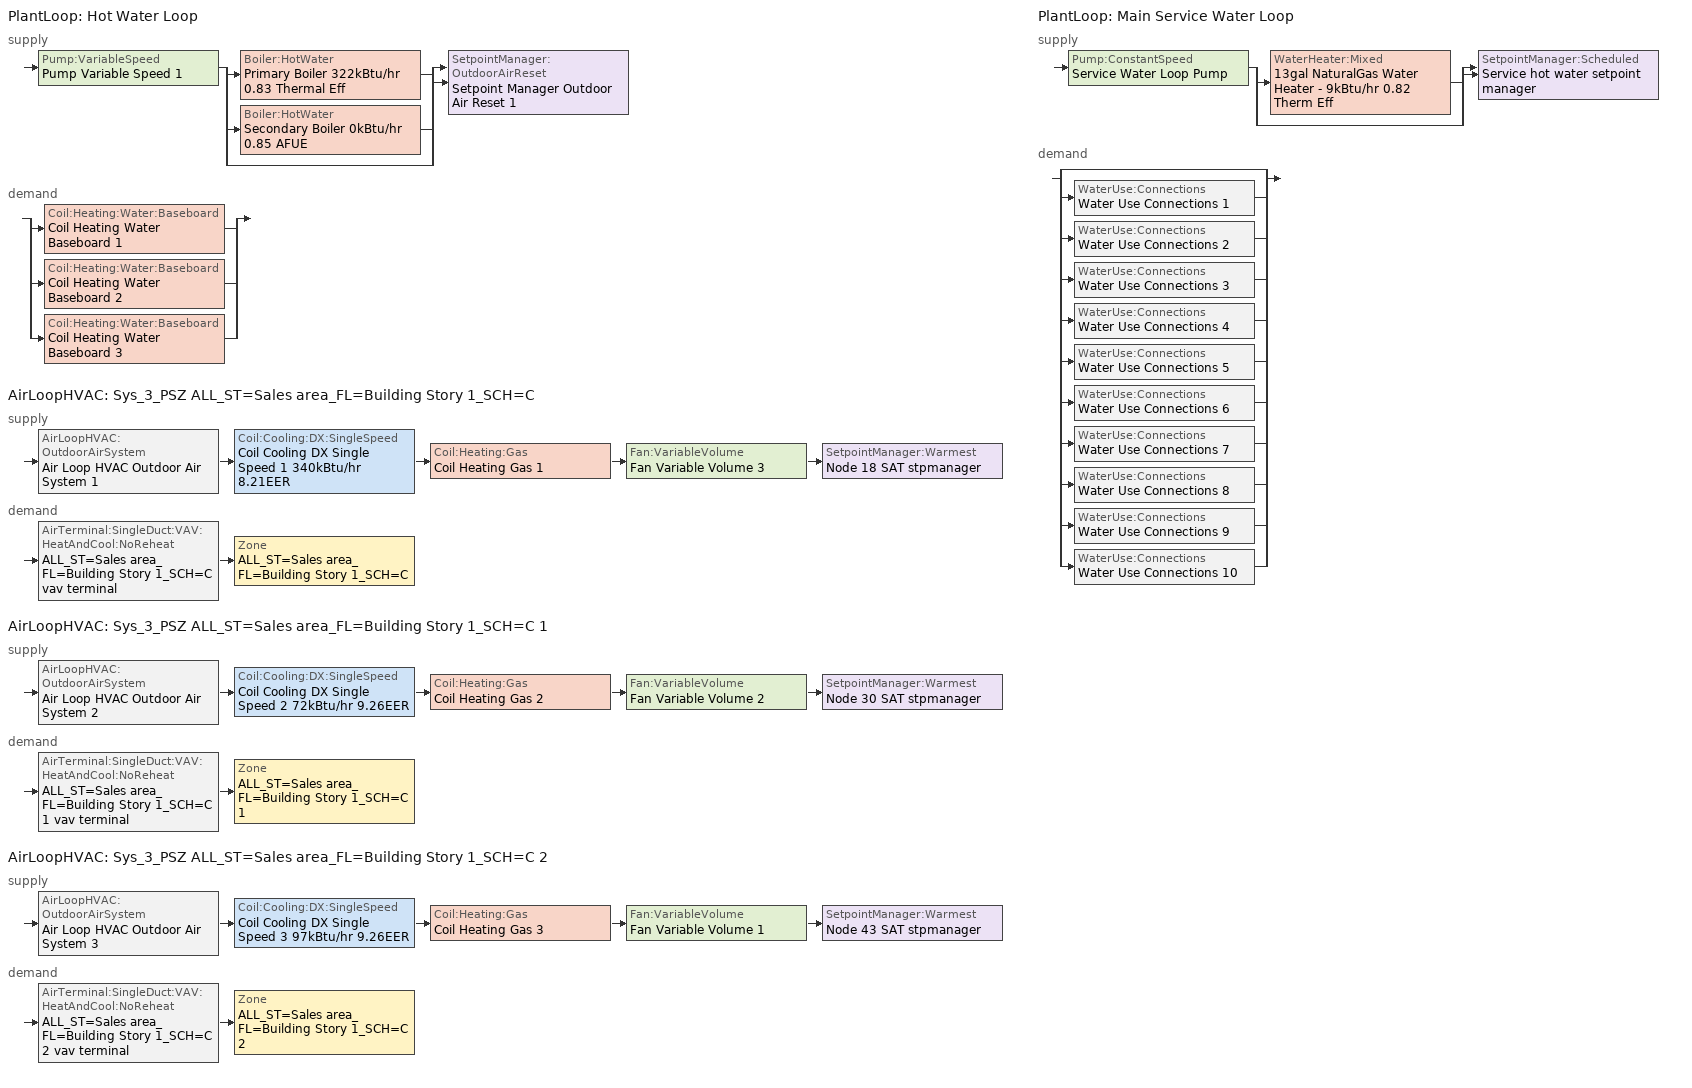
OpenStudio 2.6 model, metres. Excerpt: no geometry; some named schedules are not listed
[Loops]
PlantLoop 'Hot Water Loop'
 supply: Pump:VariableSpeed 'Pump Variable Speed 1' > split
  | Boiler:HotWater 'Primary Boiler 322kBtu/hr 0.83 Thermal Eff'
  | Boiler:HotWater 'Secondary Boiler 0kBtu/hr 0.85 AFUE'
  | bypass
  join > SetpointManager:OutdoorAirReset 'Setpoint Manager Outdoor Air Reset 1'
 demand: split
  | Coil:Heating:Water:Baseboard 'Coil Heating Water Baseboard 1'
  | Coil:Heating:Water:Baseboard 'Coil Heating Water Baseboard 2'
  | Coil:Heating:Water:Baseboard 'Coil Heating Water Baseboard 3'
AirLoopHVAC 'Sys_3_PSZ ALL_ST=Sales area_FL=Building Story 1_SCH=C'
 supply: AirLoopHVAC:OutdoorAirSystem 'Air Loop HVAC Outdoor Air System 1' > Coil:Cooling:DX:SingleSpeed 'Coil Cooling DX Single Speed 1 340kBtu/hr 8.21EER' > Coil:Heating:Gas 'Coil Heating Gas 1' > Fan:VariableVolume 'Fan Variable Volume 3' > SetpointManager:Warmest 'Node 18 SAT stpmanager'
 demand: AirTerminal:SingleDuct:VAV:HeatAndCool:NoReheat 'ALL_ST=Sales area_FL=Building Story 1_SCH=C vav terminal' > Zone 'ALL_ST=Sales area_FL=Building Story 1_SCH=C'
AirLoopHVAC 'Sys_3_PSZ ALL_ST=Sales area_FL=Building Story 1_SCH=C 1'
 supply: AirLoopHVAC:OutdoorAirSystem 'Air Loop HVAC Outdoor Air System 2' > Coil:Cooling:DX:SingleSpeed 'Coil Cooling DX Single Speed 2 72kBtu/hr 9.26EER' > Coil:Heating:Gas 'Coil Heating Gas 2' > Fan:VariableVolume 'Fan Variable Volume 2' > SetpointManager:Warmest 'Node 30 SAT stpmanager'
 demand: AirTerminal:SingleDuct:VAV:HeatAndCool:NoReheat 'ALL_ST=Sales area_FL=Building Story 1_SCH=C 1 vav terminal' > Zone 'ALL_ST=Sales area_FL=Building Story 1_SCH=C 1'
AirLoopHVAC 'Sys_3_PSZ ALL_ST=Sales area_FL=Building Story 1_SCH=C 2'
 supply: AirLoopHVAC:OutdoorAirSystem 'Air Loop HVAC Outdoor Air System 3' > Coil:Cooling:DX:SingleSpeed 'Coil Cooling DX Single Speed 3 97kBtu/hr 9.26EER' > Coil:Heating:Gas 'Coil Heating Gas 3' > Fan:VariableVolume 'Fan Variable Volume 1' > SetpointManager:Warmest 'Node 43 SAT stpmanager'
 demand: AirTerminal:SingleDuct:VAV:HeatAndCool:NoReheat 'ALL_ST=Sales area_FL=Building Story 1_SCH=C 2 vav terminal' > Zone 'ALL_ST=Sales area_FL=Building Story 1_SCH=C 2'
PlantLoop 'Main Service Water Loop'
 supply: Pump:ConstantSpeed 'Service Water Loop Pump' > split
  | WaterHeater:Mixed '13gal NaturalGas Water Heater - 9kBtu/hr 0.82 Therm Eff'
  | bypass
  join > SetpointManager:Scheduled 'Service hot water setpoint manager'
 demand: split
  | bypass
  | WaterUse:Connections 'Water Use Connections 1'
  | WaterUse:Connections 'Water Use Connections 2'
  | WaterUse:Connections 'Water Use Connections 3'
  | WaterUse:Connections 'Water Use Connections 4'
  | WaterUse:Connections 'Water Use Connections 5'
  | WaterUse:Connections 'Water Use Connections 6'
  | WaterUse:Connections 'Water Use Connections 7'
  | WaterUse:Connections 'Water Use Connections 8'
  | WaterUse:Connections 'Water Use Connections 9'
  | WaterUse:Connections 'Water Use Connections 10'
[Sizing:Zone] Zone Cooling Design Supply Air Temperature Input Method=SupplyAirTemperature; Zone Cooling Design Supply Air Temperature {C}=13; Zone Cooling Design Supply Air Temperature Difference {deltaC}=11.11; Zone Heating Design Supply Air Temperature Input Method=SupplyAirTemperature; Zone Heating Design Supply Air Temperature {C}=43; Zone Heating Design Supply Air Temperature Difference {deltaC}=11.11; Zone Cooling Design Supply Air Humidity Ratio {kg-H2O/kg-air}=0.0085; Zone Heating Design Supply Air Humidity Ratio {kg-H2O/kg-air}=0.008; Zone Heating Sizing Factor=1.3; Zone Cooling Sizing Factor=1.1; Cooling Design Air Flow Method=DesignDay; Heating Design Air Flow Method=DesignDay; Account for Dedicated Outdoor Air System=No; Dedicated Outdoor Air System Control Strategy=NeutralSupplyAir; Dedicated Outdoor Air Low Setpoint Temperature for Design {C}=autosize; Dedicated Outdoor Air High Setpoint Temperature for Design {C}=autosize
ALL_ST=Sales area_FL=Building Story 1_SCH=C; ALL_ST=Sales area_FL=Building Story 1_SCH=C 1; ALL_ST=Sales area_FL=Building Story 1_SCH=C 2
[Zone equipment]
ALL_ST=Sales area_FL=Building Story 1_SCH=C: 13gal NaturalGas Water Heater - 9kBtu/hr 0.82 Therm Eff ASHPWH, ALL_ST=Sales area_FL=Building Story 1_SCH=C erv doas, Zone HVAC Baseboard Convective Water 1, ALL_ST=Sales area_FL=Building Story 1_SCH=C vav terminal
ALL_ST=Sales area_FL=Building Story 1_SCH=C 1: ALL_ST=Sales area_FL=Building Story 1_SCH=C 1 erv doas, Zone HVAC Baseboard Convective Water 2, ALL_ST=Sales area_FL=Building Story 1_SCH=C 1 vav terminal
ALL_ST=Sales area_FL=Building Story 1_SCH=C 2: ALL_ST=Sales area_FL=Building Story 1_SCH=C 2 erv doas, Zone HVAC Baseboard Convective Water 3, ALL_ST=Sales area_FL=Building Story 1_SCH=C 2 vav terminal
[PlantLoop] Glycol Concentration=0; Plant Loop Volume {m3}=Autocalculate; Load Distribution Scheme=Optimal
Name | Fluid Type | Maximum Loop Temperature {C} | Minimum Loop Temperature {C}
Hot Water Loop | Water
Main Service Water Loop |  | 60 | 10
[Sizing:Plant] Loop Type=Heating; Sizing Option=NonCoincident; Zone Timesteps in Averaging Window=1; Coincident Sizing Factor Mode=None
Name | Design Loop Exit Temperature {C} | Loop Design Temperature Difference {deltaC}
Hot Water Loop | 82 | 16
Main Service Water Loop | 60 | 5
[Pump:VariableSpeed]
Pump Variable Speed 1: Motor Efficiency=0.855; Pump Control Type=Intermittent; Skin Loss Radiative Fraction=0.5; Design Power Sizing Method=PowerPerFlowPerPressure; Design Electric Power per Unit Flow Rate {W/(m3/s)}=348701.1; Design Shaft Power per Unit Flow Rate per Unit Head {W-s/m3-Pa}=1.43472; Design Minimum Flow Rate Fraction=0
[Boiler:HotWater] Fuel Type=NaturalGas; Nominal Thermal Efficiency=0.96; Normalized Boiler Efficiency Curve=BOILER-EFFFPLR-NECB2011; Water Outlet Upper Temperature Limit {C}=99; Boiler Flow Mode=ConstantFlow; Parasitic Electric Load {W}=0; Sizing Factor=1
Name | Nominal Capacity {W}
Primary Boiler 322kBtu/hr 0.83 Thermal Eff | 94486.8
Secondary Boiler 0kBtu/hr 0.85 AFUE | 0.001
[SetpointManager:OutdoorAirReset]
Setpoint Manager Outdoor Air Reset 1: Control Variable=Temperature; Setpoint at Outdoor Low Temperature {C}=82; Outdoor Low Temperature {C}=-16; Setpoint at Outdoor High Temperature {C}=60; Outdoor High Temperature {C}=0
[AirLoopHVAC] Design Supply Air Flow Rate {m3/s}=AutoSize
Name | Availability Schedule
Sys_3_PSZ ALL_ST=Sales area_FL=Building Story 1_SCH=C | Sys_3_PSZ ALL_ST=Sales area_FL=Building Story 1_SCH=C Occ Sch
Sys_3_PSZ ALL_ST=Sales area_FL=Building Story 1_SCH=C 1 | Sys_3_PSZ ALL_ST=Sales area_FL=Building Story 1_SCH=C 1 Occ Sch
Sys_3_PSZ ALL_ST=Sales area_FL=Building Story 1_SCH=C 2 | Sys_3_PSZ ALL_ST=Sales area_FL=Building Story 1_SCH=C 2 Occ Sch
[Sizing:System] Type of Load to Size On=Sensible; Design Outdoor Air Flow Rate {m3/s}=Autosize; Minimum System Air Flow Ratio=1; Preheat Design Temperature {C}=7; Preheat Design Humidity Ratio {kg-H2O/kg-Air}=0.008; Precool Design Temperature {C}=13; Precool Design Humidity Ratio {kg-H2O/kg-Air}=0.008; Central Cooling Design Supply Air Temperature {C}=13; Central Heating Design Supply Air Temperature {C}=43; Sizing Option=NonCoincident; 100% Outdoor Air in Cooling=No; 100% Outdoor Air in Heating=No; Central Cooling Design Supply Air Humidity Ratio {kg-H2O/kg-Air}=0.0085; Central Heating Design Supply Air Humidity Ratio {kg-H2O/kg-Air}=0.008; Cooling Design Air Flow Method=DesignDay; Cooling Design Air Flow Rate {m3/s}=0; Heating Design Air Flow Method=DesignDay; Heating Design Air Flow Rate {m3/s}=0; System Outdoor Air Method=ZoneSum; Zone Maximum Outdoor Air Fraction=1; Cooling Supply Air Flow Rate Per Floor Area {m3/s-m2}=0.00996765; Cooling Fraction of Autosized Cooling Supply Air Flow Rate=1; Cooling Supply Air Flow Rate Per Unit Cooling Capacity {m3/s-W}=3.94755e-05; Heating Supply Air Flow Rate Per Floor Area {m3/s-m2}=0.00996765; Heating Fraction of Autosized Heating Supply Air Flow Rate=1; Heating Fraction of Autosized Cooling Supply Air Flow Rate=1; Heating Supply Air Flow Rate Per Unit Heating Capacity {m3/s-W}=3.15882e-05; Cooling Design Capacity Method=CoolingDesignCapacity; Cooling Design Capacity {W}=autosize; Cooling Design Capacity Per Floor Area {W/m2}=234.7; Fraction of Autosized Cooling Design Capacity=1; Heating Design Capacity Method=HeatingDesignCapacity; Heating Design Capacity {W}=autosize; Heating Design Capacity Per Floor Area {W/m2}=157; Fraction of Autosized Heating Design Capacity=1; Central Cooling Capacity Control Method=OnOff
Sys_3_PSZ ALL_ST=Sales area_FL=Building Story 1_SCH=C; Sys_3_PSZ ALL_ST=Sales area_FL=Building Story 1_SCH=C 1; Sys_3_PSZ ALL_ST=Sales area_FL=Building Story 1_SCH=C 2
[Coil:Heating:Gas] Availability Schedule=Always On Discrete; Nominal Capacity {W}=AutoSize; Parasitic Electric Load {W}=0; Part Load Fraction Correlation Curve=FURNACE-EFFPLR-NECB2011; Parasitic Gas Load {W}=0
Name | Gas Burner Efficiency
Coil Heating Gas 1; Coil Heating Gas 3 | 0.81
Coil Heating Gas 2 | 0.924
[Coil:Cooling:DX:SingleSpeed] Availability Schedule=Always On Discrete; Rated Total Cooling Capacity {W}=autosize; Rated Sensible Heat Ratio=autosize; Rated Air Flow Rate {m3/s}=autosize; Rated Evaporator Fan Power Per Volume Flow Rate {W/(m3/s)}=773.3; Total Cooling Capacity Function of Temperature Curve=DXCOOL-NECB2011-REF-CAPFT; Total Cooling Capacity Function of Flow Fraction Curve=DXCOOL-NECB2011-REF-CAPFFLOW; Energy Input Ratio Function of Temperature Curve=DXCOOL-NECB2011-REF-COOLEIRFT; Energy Input Ratio Function of Flow Fraction Curve=DXCOOL-NECB2011-REF-COOLEIRFFLOW; Part Load Fraction Correlation Curve=DXCOOL-NECB2011-REF-COOLPLFFPLR; Condenser Type=AirCooled; Evaporative Condenser Effectiveness=0; Evaporative Condenser Air Flow Rate {m3/s}=Autosize; Evaporative Condenser Pump Rated Power Consumption {W}=Autosize; Crankcase Heater Capacity {W}=0; Maximum Outdoor Dry-Bulb Temperature for Crankcase Heater Operation {C}=0; Basin Heater Capacity {W/K}=0; Basin Heater Setpoint Temperature {C}=10
Name | Rated COP {W/W}
Coil Cooling DX Single Speed 1 340kBtu/hr 8.21EER | 2.99378
Coil Cooling DX Single Speed 2 72kBtu/hr 9.26EER | 3.18184
Coil Cooling DX Single Speed 3 97kBtu/hr 9.26EER | 3.20059
[Controller:OutdoorAir] Minimum Outdoor Air Flow Rate {m3/s}=0; Maximum Outdoor Air Flow Rate {m3/s}=0; Economizer Control Type=DifferentialEnthalpy; Economizer Control Action Type=ModulateFlow; Lockout Type=NoLockout; Minimum Limit Type=FixedMinimum; High Humidity Control=No; Heat Recovery Bypass Control Type=BypassWhenOAFlowGreaterThanMinimum
Name | Minimum Outdoor Air Schedule | Controller Mechanical Ventilation
Controller Outdoor Air 1 | Sys_3_PSZ ALL_ST=Sales area_FL=Building Story 1_SCH=C Occ Sch | Controller Mechanical Ventilation 1
Controller Outdoor Air 2 | Sys_3_PSZ ALL_ST=Sales area_FL=Building Story 1_SCH=C 1 Occ Sch | Controller Mechanical Ventilation 2
Controller Outdoor Air 3 | Sys_3_PSZ ALL_ST=Sales area_FL=Building Story 1_SCH=C 2 Occ Sch | Controller Mechanical Ventilation 3
[Controller:MechanicalVentilation] Availability Schedule=Always On Discrete; System Outdoor Air Method=ZoneSum
Controller Mechanical Ventilation 1; Controller Mechanical Ventilation 2; Controller Mechanical Ventilation 3
[AirLoopHVAC:OutdoorAirSystem]
Name | Controller
Air Loop HVAC Outdoor Air System 1 | Controller Outdoor Air 1
Air Loop HVAC Outdoor Air System 2 | Controller Outdoor Air 2
Air Loop HVAC Outdoor Air System 3 | Controller Outdoor Air 3
[Coil:Heating:Water:Baseboard] Heating Design Capacity Method=HeatingDesignCapacity; Heating Design Capacity {W}=autosize; Heating Design Capacity Per Floor Area {W/m2}=0; Fraction of Autosized Heating Design Capacity=0.8
Coil Heating Water Baseboard 1; Coil Heating Water Baseboard 2; Coil Heating Water Baseboard 3
[ZoneHVAC:Baseboard:Convective:Water] Availability Schedule=Always On Discrete
Name | Heating Coil
Zone HVAC Baseboard Convective Water 1 | Coil Heating Water Baseboard 1
Zone HVAC Baseboard Convective Water 2 | Coil Heating Water Baseboard 2
Zone HVAC Baseboard Convective Water 3 | Coil Heating Water Baseboard 3
[SetpointManager:Scheduled]
Service hot water setpoint manager: Control Variable=Temperature; Schedule=Service Water Loop Temp - 140F
[Pump:ConstantSpeed]
Service Water Loop Pump: Rated Flow Rate {m3/s}=autosize; Rated Pump Head {Pa}=194.952; Rated Power Consumption {W}=autosize; Motor Efficiency=0.91; Fraction of Motor Inefficiencies to Fluid Stream=0; Pump Control Type=Intermittent; Design Power Sizing Method=PowerPerFlowPerPressure; Design Electric Power per Unit Flow Rate {W/(m3/s)}=348701.1; Design Shaft Power per Unit Flow Rate per Unit Head {W-s/m3-Pa}=1.28205
[WaterHeater:Mixed]
13gal NaturalGas Water Heater - 9kBtu/hr 0.82 Therm Eff: Tank Volume {m3}=0.0506259; Setpoint Temperature Schedule=Service Water Loop Temp - 140F; Deadband Temperature Difference {deltaC}=2; Maximum Temperature Limit {C}=82.2222; Heater Control Type=Cycle; Heater Maximum Capacity {W}=2645.2; Heater Fuel Type=NaturalGas; Heater Thermal Efficiency=0.96; Part Load Factor Curve=SWH-EFFFPLR-NECB2011; Off Cycle Parasitic Fuel Consumption Rate {W}=20; Off Cycle Parasitic Fuel Type=NaturalGas; Off Cycle Parasitic Heat Fraction to Tank=0.8; On Cycle Parasitic Fuel Type=NaturalGas; On Cycle Parasitic Heat Fraction to Tank=0; Ambient Temperature Indicator=ThermalZone; Ambient Temperature Schedule=Water Heater Ambient Temp Schedule - 70F; Ambient Temperature Thermal Zone=ALL_ST=Sales area_FL=Building Story 1_SCH=C; Off Cycle Loss Coefficient to Ambient Temperature {W/K}=0.531156; On Cycle Loss Coefficient to Ambient Temperature {W/K}=0.531156; Use Side Effectiveness=1; Source Side Effectiveness=1; Use Side Design Flow Rate {m3/s}=autosize; Source Side Design Flow Rate {m3/s}=autosize; Indirect Water Heating Recovery Time {hr}=1.5; Source Side Flow Control Mode=IndirectHeatPrimarySetpoint
[WaterUse:Connections]
Name | Water Use Equipment Name 1
Water Use Connections 1 | Lgstore1 Service Water Use 0.04gal/min
Water Use Connections 2 | Lgstore2 Service Water Use 0.04gal/min
Water Use Connections 3 | Smstore1 Service Water Use 0.02gal/min
Water Use Connections 4 | Smstore2 Service Water Use 0.02gal/min
Water Use Connections 5 | Smstore3 Service Water Use 0.02gal/min
Water Use Connections 6 | Smstore4 Service Water Use 0.02gal/min
Water Use Connections 7 | Smstore5 Service Water Use 0.02gal/min
Water Use Connections 8 | Smstore6 Service Water Use 0.02gal/min
Water Use Connections 9 | Smstore7 Service Water Use 0.02gal/min
Water Use Connections 10 | Smstore8 Service Water Use 0.02gal/min
[WaterUse:Equipment:Definition]
Name | Peak Flow Rate {m3/s} | Target Temperature Schedule | Sensible Fraction Schedule | Latent Fraction Schedule
Lgstore1 Service Water Use Def 0.04gal/min | 2.46715e-06 | Schedule Ruleset 5 | Schedule Ruleset 3 | Schedule Ruleset 4
Lgstore2 Service Water Use Def 0.04gal/min | 2.46715e-06 | Schedule Ruleset 8 | Schedule Ruleset 6 | Schedule Ruleset 7
Smstore1 Service Water Use Def 0.02gal/min | 1.23358e-06 | Schedule Ruleset 11 | Schedule Ruleset 9 | Schedule Ruleset 10
Smstore2 Service Water Use Def 0.02gal/min | 1.23358e-06 | Schedule Ruleset 14 | Schedule Ruleset 12 | Schedule Ruleset 13
Smstore3 Service Water Use Def 0.02gal/min | 1.23358e-06 | Schedule Ruleset 17 | Schedule Ruleset 15 | Schedule Ruleset 16
Smstore4 Service Water Use Def 0.02gal/min | 1.23358e-06 | Schedule Ruleset 20 | Schedule Ruleset 18 | Schedule Ruleset 19
Smstore5 Service Water Use Def 0.02gal/min | 1.23358e-06 | Schedule Ruleset 23 | Schedule Ruleset 21 | Schedule Ruleset 22
Smstore6 Service Water Use Def 0.02gal/min | 1.23358e-06 | Schedule Ruleset 26 | Schedule Ruleset 24 | Schedule Ruleset 25
Smstore7 Service Water Use Def 0.02gal/min | 1.23358e-06 | Schedule Ruleset 29 | Schedule Ruleset 27 | Schedule Ruleset 28
Smstore8 Service Water Use Def 0.02gal/min | 1.23358e-06 | Schedule Ruleset 32 | Schedule Ruleset 30 | Schedule Ruleset 31
[WaterUse:Equipment] Flow Rate Fraction Schedule=NECB-C-Service Water Heating
Name | Water Use Equipment Definition | Space
Lgstore1 Service Water Use 0.04gal/min | Lgstore1 Service Water Use Def 0.04gal/min | LGstore1
Lgstore2 Service Water Use 0.04gal/min | Lgstore2 Service Water Use Def 0.04gal/min | LGstore2
Smstore1 Service Water Use 0.02gal/min | Smstore1 Service Water Use Def 0.02gal/min | SMstore1
Smstore2 Service Water Use 0.02gal/min | Smstore2 Service Water Use Def 0.02gal/min | SMstore2
Smstore3 Service Water Use 0.02gal/min | Smstore3 Service Water Use Def 0.02gal/min | SMstore3
Smstore4 Service Water Use 0.02gal/min | Smstore4 Service Water Use Def 0.02gal/min | SMstore4
Smstore5 Service Water Use 0.02gal/min | Smstore5 Service Water Use Def 0.02gal/min | SMstore5
Smstore6 Service Water Use 0.02gal/min | Smstore6 Service Water Use Def 0.02gal/min | SMstore6
Smstore7 Service Water Use 0.02gal/min | Smstore7 Service Water Use Def 0.02gal/min | SMstore7
Smstore8 Service Water Use 0.02gal/min | Smstore8 Service Water Use Def 0.02gal/min | SMstore8
[HeatExchanger:AirToAir:SensibleAndLatent] Availability Schedule=Always On Discrete; Nominal Supply Air Flow Rate {m3/s}=autosize; Sensible Effectiveness at 100% Heating Air Flow=0.76; Latent Effectiveness at 100% Heating Air Flow=0.75; Sensible Effectiveness at 75% Heating Air Flow=0.81; Latent Effectiveness at 75% Heating Air Flow=0.75; Sensible Effectiveness at 100% Cooling Air Flow=0.76; Latent Effectiveness at 100% Cooling Air Flow=0.75; Sensible Effectiveness at 75% Cooling Air Flow=0.81; Latent Effectiveness at 75% Cooling Air Flow=0.75; Nominal Electric Power {W}=0; Supply Air Outlet Temperature Control=No; Heat Exchanger Type=Rotary; Frost Control Type=ExhaustAirRecirculation; Threshold Temperature {C}=-23.3; Initial Defrost Time Fraction=0.167; Rate of Defrost Time Fraction Increase {1/K}=0.012; Economizer Lockout=No
ALL_ST=Sales area_FL=Building Story 1_SCH=C 2 erv hx; ALL_ST=Sales area_FL=Building Story 1_SCH=C 1 erv hx; ALL_ST=Sales area_FL=Building Story 1_SCH=C erv hx
[Fan:VariableVolume] Availability Schedule=Always On Discrete; Fan Efficiency=0.7; Pressure Rise {Pa}=640; Maximum Flow Rate {m3/s}=Autosize; Fan Power Minimum Flow Rate Input Method=Fraction; Fan Power Minimum Flow Fraction=0.3; Fan Power Minimum Air Flow Rate {m3/s}=0; Motor Efficiency=0.9; Motor In Airstream Fraction=1; Fan Power Coefficient 1=0.0407599; Fan Power Coefficient 2=0.088045; Fan Power Coefficient 3=-0.0729261; Fan Power Coefficient 4=0.94374; Fan Power Coefficient 5=0
Fan Variable Volume 1; Fan Variable Volume 2; Fan Variable Volume 3
[SetpointManager:Warmest] Control Variable=Temperature; Minimum Setpoint Temperature {C}=12; Maximum Setpoint Temperature {C}=35; Strategy=MaximumTemperature
Node 43 SAT stpmanager; Node 30 SAT stpmanager; Node 18 SAT stpmanager
[AirTerminal:SingleDuct:VAV:HeatAndCool:NoReheat] Availability Schedule=Always On Discrete; Maximum Air Flow Rate {m3/s}=autosize; Zone Minimum Air Flow Fraction=0.05
ALL_ST=Sales area_FL=Building Story 1_SCH=C 2 vav terminal; ALL_ST=Sales area_FL=Building Story 1_SCH=C 1 vav terminal; ALL_ST=Sales area_FL=Building Story 1_SCH=C vav terminal
[ZoneHVAC:EnergyRecoveryVentilator:Controller] Temperature High Limit {C}=19; Temperature Low Limit {C}=13; Exhaust Air Temperature Limit=NoExhaustAirTemperatureLimit; Exhaust Air Enthalpy Limit=NoExhaustAirEnthalpyLimit; Time of Day Economizer Flow Control Schedule=Always Off Discrete; High Humidity Control Flag=No; High Humidity Outdoor Air Flow Ratio=1; Control High Indoor Humidity Based on Outdoor Humidity Ratio=Yes
Name | Electronic Enthalpy Limit Curve
ALL_ST=Sales area_FL=Building Story 1_SCH=C 2 erv contr | Curve Cubic 1
ALL_ST=Sales area_FL=Building Story 1_SCH=C 1 erv contr | Curve Cubic 2
ALL_ST=Sales area_FL=Building Story 1_SCH=C erv contr | Curve Cubic 3
[Fan:OnOff] Availability Schedule=Always On Discrete; Maximum Flow Rate {m3/s}=autosize; Motor In Airstream Fraction=1
Name | Fan Efficiency | Pressure Rise {Pa} | Motor Efficiency | Fan Power Ratio Function of Speed Ratio Curve | Fan Efficiency Ratio Function of Speed Ratio Curve
ALL_ST=Sales area_FL=Building Story 1_SCH=C 2 erv sup fan | 0.75 | 200 | 0.9 | Fan On Off Power Curve 2 | Fan On Off Efficiency Curve 2
ALL_ST=Sales area_FL=Building Story 1_SCH=C 2 erv exh fan | 0.75 | 200 | 0.9 | Fan On Off Power Curve 3 | Fan On Off Efficiency Curve 3
ALL_ST=Sales area_FL=Building Story 1_SCH=C 1 erv sup fan | 0.75 | 200 | 0.9 | Fan On Off Power Curve 4 | Fan On Off Efficiency Curve 4
ALL_ST=Sales area_FL=Building Story 1_SCH=C 1 erv exh fan | 0.75 | 200 | 0.9 | Fan On Off Power Curve 5 | Fan On Off Efficiency Curve 5
ALL_ST=Sales area_FL=Building Story 1_SCH=C erv sup fan | 0.75 | 200 | 0.9 | Fan On Off Power Curve 6 | Fan On Off Efficiency Curve 6
ALL_ST=Sales area_FL=Building Story 1_SCH=C erv exh fan | 0.75 | 200 | 0.9 | Fan On Off Power Curve 7 | Fan On Off Efficiency Curve 7
Fan On Off 1 | 0.82 | 300 | 0.8 | Fan On Off Power Curve 8 | Fan On Off Efficiency Curve 8
[ZoneHVAC:EnergyRecoveryVentilator] Supply Air Flow Rate {m3/s}=autosize; Exhaust Air Flow Rate {m3/s}=autosize; Ventilation Rate per Unit Floor Area {m3/s-m2}=0.0011684; Ventilation Rate per Occupant {m3/s-person}=0
Name | Availability Schedule | Heat Exchanger | Supply Air Fan | Exhaust Air Fan | Controller
ALL_ST=Sales area_FL=Building Story 1_SCH=C 2 erv doas | Sys_3_PSZ ALL_ST=Sales area_FL=Building Story 1_SCH=C 2 Occ Sch | ALL_ST=Sales area_FL=Building Story 1_SCH=C 2 erv hx | ALL_ST=Sales area_FL=Building Story 1_SCH=C 2 erv sup fan | ALL_ST=Sales area_FL=Building Story 1_SCH=C 2 erv exh fan | ALL_ST=Sales area_FL=Building Story 1_SCH=C 2 erv contr
ALL_ST=Sales area_FL=Building Story 1_SCH=C 1 erv doas | Sys_3_PSZ ALL_ST=Sales area_FL=Building Story 1_SCH=C 1 Occ Sch | ALL_ST=Sales area_FL=Building Story 1_SCH=C 1 erv hx | ALL_ST=Sales area_FL=Building Story 1_SCH=C 1 erv sup fan | ALL_ST=Sales area_FL=Building Story 1_SCH=C 1 erv exh fan | ALL_ST=Sales area_FL=Building Story 1_SCH=C 1 erv contr
ALL_ST=Sales area_FL=Building Story 1_SCH=C erv doas | Sys_3_PSZ ALL_ST=Sales area_FL=Building Story 1_SCH=C Occ Sch | ALL_ST=Sales area_FL=Building Story 1_SCH=C erv hx | ALL_ST=Sales area_FL=Building Story 1_SCH=C erv sup fan | ALL_ST=Sales area_FL=Building Story 1_SCH=C erv exh fan | ALL_ST=Sales area_FL=Building Story 1_SCH=C erv contr
[Coil:WaterHeating:AirToWaterHeatPump]
Coil Water Heating Air To Water Heat Pump 1: Rated Heating Capacity {W}=2645.2; Rated COP {W/W}=3; Rated Sensible Heat Ratio=0.6956; Rated Evaporator Inlet Air Dry-Bulb Temperature {C}=29.44; Rated Evaporator Inlet Air Wet-Bulb Temperature {C}=22.22; Rated Condenser Inlet Water Temperature {C}=55.72; Rated Evaporator Air Flow Rate {m3/s}=autosize; Rated Condenser Water Flow Rate {m3/s}=autosize; Evaporator Fan Power Included in Rated COP=No; Condenser Pump Power Included in Rated COP=No; Condenser Pump Heat Included in Rated Heating Capacity and Rated COP=No; Condenser Water Pump Power {W}=150; Fraction of Condenser Pump Heat to Water=0.1; Crankcase Heater Capacity {W}=100; Maximum Ambient Temperature for Crankcase Heater Operation {C}=5; Evaporator Air Temperature Type for Curve Objects=WetBulbTemperature; Heating Capacity Function of Temperature Curve=Curve Biquadratic 7; Heating Capacity Function of Air Flow Fraction Curve=Curve Quadratic 10; Heating Capacity Function of Water Flow Fraction Curve=Curve Quadratic 11; Heating COP Function of Temperature Curve=Curve Biquadratic 8; Heating COP Function of Air Flow Fraction Curve=Curve Quadratic 12; Heating COP Function of Water Flow Fraction Curve=Curve Quadratic 13; Part Load Fraction Correlation Curve=Curve Quadratic 14
[WaterHeater:HeatPump]
13gal NaturalGas Water Heater - 9kBtu/hr 0.82 Therm Eff ASHPWH: Availability Schedule=Always On Discrete; Compressor Setpoint Temperature Schedule=13gal NaturalGas Water Heater - 9kBtu/hr 0.82 Therm Eff ASHPWH setpoint; Dead Band Temperature Difference {deltaC}=2; Condenser Water Flow Rate {m3/s}=autosize; Evaporator Air Flow Rate {m3/s}=autosize; Inlet Air Configuration=ZoneAndOutdoorAir; Tank=13gal NaturalGas Water Heater - 9kBtu/hr 0.82 Therm Eff; DX Coil=Coil Water Heating Air To Water Heat Pump 1; Minimum Inlet Air Temperature for Compressor Operation {C}=5; Compressor Location=Zone; Fan=Fan On Off 1; Fan Placement=DrawThrough; On Cycle Parasitic Electric Load {W}=0; Off Cycle Parasitic Electric Load {W}=0; Parasitic Heat Rejection Location=Outdoors; Inlet Air Mixer Schedule=Schedule Ruleset 34; Control Sensor Location In Stratified Tank=Heater1
[Schedule:Ruleset]
Service Water Loop Temp - 140F: Default Day Schedule=Service Water Loop Temp - 140F Default
Water Heater Ambient Temp Schedule - 70F: Default Day Schedule=Water Heater Ambient Temp Schedule - 70F Default
Schedule Ruleset 3: Default Day Schedule=Schedule Day 5
Schedule Ruleset 4: Default Day Schedule=Schedule Day 6
Schedule Ruleset 5: Default Day Schedule=Schedule Day 7
NECB-C-Service Water Heating: Default Day Schedule=NECB-C-Service Water Heating Default
Schedule Ruleset 6: Default Day Schedule=Schedule Day 8
Schedule Ruleset 7: Default Day Schedule=Schedule Day 9
Schedule Ruleset 8: Default Day Schedule=Schedule Day 10
Schedule Ruleset 9: Default Day Schedule=Schedule Day 11
Schedule Ruleset 10: Default Day Schedule=Schedule Day 12
Schedule Ruleset 11: Default Day Schedule=Schedule Day 13
Schedule Ruleset 12: Default Day Schedule=Schedule Day 14
Schedule Ruleset 13: Default Day Schedule=Schedule Day 15
Schedule Ruleset 14: Default Day Schedule=Schedule Day 16
Schedule Ruleset 15: Default Day Schedule=Schedule Day 17
Schedule Ruleset 16: Default Day Schedule=Schedule Day 18
Schedule Ruleset 17: Default Day Schedule=Schedule Day 19
Schedule Ruleset 18: Default Day Schedule=Schedule Day 20
Schedule Ruleset 19: Default Day Schedule=Schedule Day 21
Schedule Ruleset 20: Default Day Schedule=Schedule Day 22
Schedule Ruleset 21: Default Day Schedule=Schedule Day 23
Schedule Ruleset 22: Default Day Schedule=Schedule Day 24
Schedule Ruleset 23: Default Day Schedule=Schedule Day 25
Schedule Ruleset 24: Default Day Schedule=Schedule Day 26
Schedule Ruleset 25: Default Day Schedule=Schedule Day 27
Schedule Ruleset 26: Default Day Schedule=Schedule Day 28
Schedule Ruleset 27: Default Day Schedule=Schedule Day 29
Schedule Ruleset 28: Default Day Schedule=Schedule Day 30
Schedule Ruleset 29: Default Day Schedule=Schedule Day 31
Schedule Ruleset 30: Default Day Schedule=Schedule Day 32
Schedule Ruleset 31: Default Day Schedule=Schedule Day 33
Schedule Ruleset 32: Default Day Schedule=Schedule Day 34
Sys_3_PSZ ALL_ST=Sales area_FL=Building Story 1_SCH=C Occ Sch: Default Day Schedule=Sys_3_PSZ ALL_ST=Sales area_FL=Building Story 1_SCH=C Occ Sch Default; Summer Design Day Schedule=Sys_3_PSZ ALL_ST=Sales area_FL=Building Story 1_SCH=C Occ Sch Summer Design Day; Winter Design Day Schedule=Sys_3_PSZ ALL_ST=Sales area_FL=Building Story 1_SCH=C Occ Sch Winter Design Day
Sys_3_PSZ ALL_ST=Sales area_FL=Building Story 1_SCH=C 1 Occ Sch: Default Day Schedule=Sys_3_PSZ ALL_ST=Sales area_FL=Building Story 1_SCH=C 1 Occ Sch Default; Summer Design Day Schedule=Sys_3_PSZ ALL_ST=Sales area_FL=Building Story 1_SCH=C 1 Occ Sch Summer Design Day; Winter Design Day Schedule=Sys_3_PSZ ALL_ST=Sales area_FL=Building Story 1_SCH=C 1 Occ Sch Winter Design Day
Sys_3_PSZ ALL_ST=Sales area_FL=Building Story 1_SCH=C 2 Occ Sch: Default Day Schedule=Sys_3_PSZ ALL_ST=Sales area_FL=Building Story 1_SCH=C 2 Occ Sch Default; Summer Design Day Schedule=Sys_3_PSZ ALL_ST=Sales area_FL=Building Story 1_SCH=C 2 Occ Sch Summer Design Day; Winter Design Day Schedule=Sys_3_PSZ ALL_ST=Sales area_FL=Building Story 1_SCH=C 2 Occ Sch Winter Design Day
13gal NaturalGas Water Heater - 9kBtu/hr 0.82 Therm Eff ASHPWH setpoint: Default Day Schedule=Schedule Day 41
Schedule Ruleset 34: Default Day Schedule=Schedule Day 42
[Schedule:Day]
Service Water Loop Temp - 140F Default: 24, 0, 57.5
Water Heater Ambient Temp Schedule - 70F Default: 24, 0, 21.1111
Schedule Day 5; Schedule Day 8; Schedule Day 11; Schedule Day 14; Schedule Day 17; Schedule Day 20; Schedule Day 23; Schedule Day 26; Schedule Day 29; Schedule Day 32: 24, 0, 0.2
Schedule Day 6; Schedule Day 9; Schedule Day 12; Schedule Day 15; Schedule Day 18; Schedule Day 21; Schedule Day 24; Schedule Day 27; Schedule Day 30; Schedule Day 33: 24, 0, 0.05
Schedule Day 7; Schedule Day 10; Schedule Day 13; Schedule Day 16; Schedule Day 19; Schedule Day 22; Schedule Day 25; Schedule Day 28; Schedule Day 31; Schedule Day 34; Schedule Day 41: 24, 0, 60
NECB-C-Service Water Heating Default; NECB-C-Service Water Heating Default|Wkdy Day: 8, 0, 0.05, 9, 0, 0.1, 10, 0, 0.2, 11, 0, 0.3, 12, 0, 0.4, 16, 0, 0.8, 17, 0, 0.6, 18, 0, 0.4, 19, 0, 0.3, 21, 0, 0.2, 24, 0, 0.05
NECB-C-Service Water Heating Sat Day: 8, 0, 0.05, 9, 0, 0.1, 10, 0, 0.2, 11, 0, 0.3, 12, 0, 0.5, 16, 0, 0.9, 17, 0, 0.7, 18, 0, 0.5, 19, 0, 0.3, 21, 0, 0.2, 24, 0, 0.05
NECB-C-Service Water Heating Sun|Hol Day: 8, 0, 0.05, 9, 0, 0.1, 10, 0, 0.2, 11, 0, 0.3, 12, 0, 0.5, 17, 0, 0.9, 18, 0, 0.5, 19, 0, 0.3, 24, 0, 0.05
Sys_3_PSZ ALL_ST=Sales area_FL=Building Story 1_SCH=C Occ Sch Default; Sys_3_PSZ ALL_ST=Sales area_FL=Building Story 1_SCH=C Occ Sch Winter Design Day; Sys_3_PSZ ALL_ST=Sales area_FL=Building Story 1_SCH=C Occ Sch Summer Design Day; Sys_3_PSZ ALL_ST=Sales area_FL=Building Story 1_SCH=C 1 Occ Sch Default; Sys_3_PSZ ALL_ST=Sales area_FL=Building Story 1_SCH=C 1 Occ Sch Winter Design Day; Sys_3_PSZ ALL_ST=Sales area_FL=Building Story 1_SCH=C 1 Occ Sch Summer Design Day; Sys_3_PSZ ALL_ST=Sales area_FL=Building Story 1_SCH=C 2 Occ Sch Default; Sys_3_PSZ ALL_ST=Sales area_FL=Building Story 1_SCH=C 2 Occ Sch Winter Design Day; Sys_3_PSZ ALL_ST=Sales area_FL=Building Story 1_SCH=C 2 Occ Sch Summer Design Day; Schedule Day 42: 24, 0, 1
Sys_3_PSZ ALL_ST=Sales area_FL=Building Story 1_SCH=C Occ Sch Monday; Sys_3_PSZ ALL_ST=Sales area_FL=Building Story 1_SCH=C Occ Sch Tuesday; Sys_3_PSZ ALL_ST=Sales area_FL=Building Story 1_SCH=C Occ Sch Wednesday; Sys_3_PSZ ALL_ST=Sales area_FL=Building Story 1_SCH=C Occ Sch Thursday; Sys_3_PSZ ALL_ST=Sales area_FL=Building Story 1_SCH=C Occ Sch Friday; Sys_3_PSZ ALL_ST=Sales area_FL=Building Story 1_SCH=C Occ Sch Saturday; Sys_3_PSZ ALL_ST=Sales area_FL=Building Story 1_SCH=C 1 Occ Sch Monday; Sys_3_PSZ ALL_ST=Sales area_FL=Building Story 1_SCH=C 1 Occ Sch Tuesday; Sys_3_PSZ ALL_ST=Sales area_FL=Building Story 1_SCH=C 1 Occ Sch Wednesday; Sys_3_PSZ ALL_ST=Sales area_FL=Building Story 1_SCH=C 1 Occ Sch Thursday; Sys_3_PSZ ALL_ST=Sales area_FL=Building Story 1_SCH=C 1 Occ Sch Friday; Sys_3_PSZ ALL_ST=Sales area_FL=Building Story 1_SCH=C 1 Occ Sch Saturday; Sys_3_PSZ ALL_ST=Sales area_FL=Building Story 1_SCH=C 2 Occ Sch Monday; Sys_3_PSZ ALL_ST=Sales area_FL=Building Story 1_SCH=C 2 Occ Sch Tuesday; Sys_3_PSZ ALL_ST=Sales area_FL=Building Story 1_SCH=C 2 Occ Sch Wednesday; Sys_3_PSZ ALL_ST=Sales area_FL=Building Story 1_SCH=C 2 Occ Sch Thursday; Sys_3_PSZ ALL_ST=Sales area_FL=Building Story 1_SCH=C 2 Occ Sch Friday; Sys_3_PSZ ALL_ST=Sales area_FL=Building Story 1_SCH=C 2 Occ Sch Saturday: 9, 0, 0, 21, 0, 1, 24, 0, 0
Sys_3_PSZ ALL_ST=Sales area_FL=Building Story 1_SCH=C Occ Sch Sunday; Sys_3_PSZ ALL_ST=Sales area_FL=Building Story 1_SCH=C 1 Occ Sch Sunday; Sys_3_PSZ ALL_ST=Sales area_FL=Building Story 1_SCH=C 2 Occ Sch Sunday: 9, 0, 0, 19, 0, 1, 24, 0, 0
[Schedule:Rule] Date Specification Type=DateRange; Start Month=1; Start Day=1; End Month=12
Name | Schedule Ruleset | Rule Order | Day Schedule | Apply Monday | Apply Tuesday | Apply Wednesday | Apply Thursday | Apply Friday | End Day | Apply Saturday | Apply Sunday
Schedule Rule 17 | NECB-C-Service Water Heating | 2 | NECB-C-Service Water Heating Default|Wkdy Day | Yes | Yes | Yes | Yes | Yes | 31
Schedule Rule 18 | NECB-C-Service Water Heating | 1 | NECB-C-Service Water Heating Sat Day |  |  |  |  |  | 31 | Yes
Schedule Rule 19 | NECB-C-Service Water Heating | 0 | NECB-C-Service Water Heating Sun|Hol Day |  |  |  |  |  | 31 |  | Yes
Sys_3_PSZ ALL_ST=Sales area_FL=Building Story 1_SCH=C Occ Sch Monday Rule | Sys_3_PSZ ALL_ST=Sales area_FL=Building Story 1_SCH=C Occ Sch | 6 | Sys_3_PSZ ALL_ST=Sales area_FL=Building Story 1_SCH=C Occ Sch Monday | Yes |  |  |  |  | 25
Sys_3_PSZ ALL_ST=Sales area_FL=Building Story 1_SCH=C Occ Sch Tuesday Rule | Sys_3_PSZ ALL_ST=Sales area_FL=Building Story 1_SCH=C Occ Sch | 5 | Sys_3_PSZ ALL_ST=Sales area_FL=Building Story 1_SCH=C Occ Sch Tuesday |  | Yes |  |  |  | 26
Sys_3_PSZ ALL_ST=Sales area_FL=Building Story 1_SCH=C Occ Sch Wednesday Rule | Sys_3_PSZ ALL_ST=Sales area_FL=Building Story 1_SCH=C Occ Sch | 4 | Sys_3_PSZ ALL_ST=Sales area_FL=Building Story 1_SCH=C Occ Sch Wednesday |  |  | Yes |  |  | 27
Sys_3_PSZ ALL_ST=Sales area_FL=Building Story 1_SCH=C Occ Sch Thursday Rule | Sys_3_PSZ ALL_ST=Sales area_FL=Building Story 1_SCH=C Occ Sch | 3 | Sys_3_PSZ ALL_ST=Sales area_FL=Building Story 1_SCH=C Occ Sch Thursday |  |  |  | Yes |  | 28
Sys_3_PSZ ALL_ST=Sales area_FL=Building Story 1_SCH=C Occ Sch Friday Rule | Sys_3_PSZ ALL_ST=Sales area_FL=Building Story 1_SCH=C Occ Sch | 2 | Sys_3_PSZ ALL_ST=Sales area_FL=Building Story 1_SCH=C Occ Sch Friday |  |  |  |  | Yes | 29
Sys_3_PSZ ALL_ST=Sales area_FL=Building Story 1_SCH=C Occ Sch Saturday Rule | Sys_3_PSZ ALL_ST=Sales area_FL=Building Story 1_SCH=C Occ Sch | 1 | Sys_3_PSZ ALL_ST=Sales area_FL=Building Story 1_SCH=C Occ Sch Saturday |  |  |  |  |  | 30 | Yes
Sys_3_PSZ ALL_ST=Sales area_FL=Building Story 1_SCH=C Occ Sch Sunday Rule | Sys_3_PSZ ALL_ST=Sales area_FL=Building Story 1_SCH=C Occ Sch | 0 | Sys_3_PSZ ALL_ST=Sales area_FL=Building Story 1_SCH=C Occ Sch Sunday |  |  |  |  |  | 31 |  | Yes
Sys_3_PSZ ALL_ST=Sales area_FL=Building Story 1_SCH=C 1 Occ Sch Monday Rule | Sys_3_PSZ ALL_ST=Sales area_FL=Building Story 1_SCH=C 1 Occ Sch | 6 | Sys_3_PSZ ALL_ST=Sales area_FL=Building Story 1_SCH=C 1 Occ Sch Monday | Yes |  |  |  |  | 25
Sys_3_PSZ ALL_ST=Sales area_FL=Building Story 1_SCH=C 1 Occ Sch Tuesday Rule | Sys_3_PSZ ALL_ST=Sales area_FL=Building Story 1_SCH=C 1 Occ Sch | 5 | Sys_3_PSZ ALL_ST=Sales area_FL=Building Story 1_SCH=C 1 Occ Sch Tuesday |  | Yes |  |  |  | 26
Sys_3_PSZ ALL_ST=Sales area_FL=Building Story 1_SCH=C 1 Occ Sch Wednesday Rule | Sys_3_PSZ ALL_ST=Sales area_FL=Building Story 1_SCH=C 1 Occ Sch | 4 | Sys_3_PSZ ALL_ST=Sales area_FL=Building Story 1_SCH=C 1 Occ Sch Wednesday |  |  | Yes |  |  | 27
Sys_3_PSZ ALL_ST=Sales area_FL=Building Story 1_SCH=C 1 Occ Sch Thursday Rule | Sys_3_PSZ ALL_ST=Sales area_FL=Building Story 1_SCH=C 1 Occ Sch | 3 | Sys_3_PSZ ALL_ST=Sales area_FL=Building Story 1_SCH=C 1 Occ Sch Thursday |  |  |  | Yes |  | 28
Sys_3_PSZ ALL_ST=Sales area_FL=Building Story 1_SCH=C 1 Occ Sch Friday Rule | Sys_3_PSZ ALL_ST=Sales area_FL=Building Story 1_SCH=C 1 Occ Sch | 2 | Sys_3_PSZ ALL_ST=Sales area_FL=Building Story 1_SCH=C 1 Occ Sch Friday |  |  |  |  | Yes | 29
Sys_3_PSZ ALL_ST=Sales area_FL=Building Story 1_SCH=C 1 Occ Sch Saturday Rule | Sys_3_PSZ ALL_ST=Sales area_FL=Building Story 1_SCH=C 1 Occ Sch | 1 | Sys_3_PSZ ALL_ST=Sales area_FL=Building Story 1_SCH=C 1 Occ Sch Saturday |  |  |  |  |  | 30 | Yes
Sys_3_PSZ ALL_ST=Sales area_FL=Building Story 1_SCH=C 1 Occ Sch Sunday Rule | Sys_3_PSZ ALL_ST=Sales area_FL=Building Story 1_SCH=C 1 Occ Sch | 0 | Sys_3_PSZ ALL_ST=Sales area_FL=Building Story 1_SCH=C 1 Occ Sch Sunday |  |  |  |  |  | 31 |  | Yes
Sys_3_PSZ ALL_ST=Sales area_FL=Building Story 1_SCH=C 2 Occ Sch Monday Rule | Sys_3_PSZ ALL_ST=Sales area_FL=Building Story 1_SCH=C 2 Occ Sch | 6 | Sys_3_PSZ ALL_ST=Sales area_FL=Building Story 1_SCH=C 2 Occ Sch Monday | Yes |  |  |  |  | 25
Sys_3_PSZ ALL_ST=Sales area_FL=Building Story 1_SCH=C 2 Occ Sch Tuesday Rule | Sys_3_PSZ ALL_ST=Sales area_FL=Building Story 1_SCH=C 2 Occ Sch | 5 | Sys_3_PSZ ALL_ST=Sales area_FL=Building Story 1_SCH=C 2 Occ Sch Tuesday |  | Yes |  |  |  | 26
Sys_3_PSZ ALL_ST=Sales area_FL=Building Story 1_SCH=C 2 Occ Sch Wednesday Rule | Sys_3_PSZ ALL_ST=Sales area_FL=Building Story 1_SCH=C 2 Occ Sch | 4 | Sys_3_PSZ ALL_ST=Sales area_FL=Building Story 1_SCH=C 2 Occ Sch Wednesday |  |  | Yes |  |  | 27
Sys_3_PSZ ALL_ST=Sales area_FL=Building Story 1_SCH=C 2 Occ Sch Thursday Rule | Sys_3_PSZ ALL_ST=Sales area_FL=Building Story 1_SCH=C 2 Occ Sch | 3 | Sys_3_PSZ ALL_ST=Sales area_FL=Building Story 1_SCH=C 2 Occ Sch Thursday |  |  |  | Yes |  | 28
Sys_3_PSZ ALL_ST=Sales area_FL=Building Story 1_SCH=C 2 Occ Sch Friday Rule | Sys_3_PSZ ALL_ST=Sales area_FL=Building Story 1_SCH=C 2 Occ Sch | 2 | Sys_3_PSZ ALL_ST=Sales area_FL=Building Story 1_SCH=C 2 Occ Sch Friday |  |  |  |  | Yes | 29
Sys_3_PSZ ALL_ST=Sales area_FL=Building Story 1_SCH=C 2 Occ Sch Saturday Rule | Sys_3_PSZ ALL_ST=Sales area_FL=Building Story 1_SCH=C 2 Occ Sch | 1 | Sys_3_PSZ ALL_ST=Sales area_FL=Building Story 1_SCH=C 2 Occ Sch Saturday |  |  |  |  |  | 30 | Yes
Sys_3_PSZ ALL_ST=Sales area_FL=Building Story 1_SCH=C 2 Occ Sch Sunday Rule | Sys_3_PSZ ALL_ST=Sales area_FL=Building Story 1_SCH=C 2 Occ Sch | 0 | Sys_3_PSZ ALL_ST=Sales area_FL=Building Story 1_SCH=C 2 Occ Sch Sunday |  |  |  |  |  | 31 |  | Yes
[Schedule:Constant]
Name | Value
Always On Discrete | 1
Always Off Discrete | 0
[Curve:Biquadratic]
Name | Coefficient1 Constant | Coefficient2 x | Coefficient3 x**2 | Coefficient4 y | Coefficient5 y**2 | Coefficient6 x*y | Minimum Value of x | Maximum Value of x | Minimum Value of y | Maximum Value of y | Input Unit Type for X | Input Unit Type for Y | Output Unit Type
DXCOOL-NECB2011-REF-CAPFT | 0.867905 | 0.0142459 | 0.00055436 | -0.0075575 | 3.3e-05 | -0.0001918 | 13 | 24 | 24 | 46
DXCOOL-NECB2011-REF-COOLEIRFT | 0.116936 | 0.0284933 | -0.0004112 | 0.0214108 | 0.00016103 | -0.0006791 | 13 | 24 | 24 | 46
Curve Biquadratic 7 | 0.369827 | 0.043341 | -0.00023 | 0.000466 | 2.6e-05 | -0.00027 | 0 | 40 | 20 | 90 | Temperature | Temperature | Dimensionless
Curve Biquadratic 8 | 1.19713 | 0.077849 | -1.6e-06 | -0.02675 | 0.000296 | -0.00112 | 0 | 40 | 20 | 90 | Temperature | Temperature | Dimensionless
[Curve:Quadratic] Coefficient3 x**2=0; Minimum Value of x=0; Maximum Value of x=1
Name | Coefficient1 Constant | Coefficient2 x
DXCOOL-NECB2011-REF-CAPFFLOW; DXCOOL-NECB2011-REF-COOLEIRFFLOW; Curve Quadratic 10; Curve Quadratic 11; Curve Quadratic 12; Curve Quadratic 13 | 1 | 0
Curve Quadratic 14 | 0.75 | 0.25
[Curve:Cubic]
Name | Coefficient1 Constant | Coefficient2 x | Coefficient3 x**2 | Coefficient4 x**3 | Minimum Value of x | Maximum Value of x
DXCOOL-NECB2011-REF-COOLPLFFPLR | 0.0277 | 4.9151 | -8.184 | 4.2702 | 0.7 | 1
BOILER-EFFFPLR-NECB2011 | 0.2901 | 2.6664 | -3.764 | 1.82 | 0 | 1
SWH-EFFFPLR-NECB2011 | 0.7576 | 1.0071 | -1.4443 | 0.6844 | 0 | 1
FURNACE-EFFPLR-NECB2011 | 0.7277 | 1.0667 | -1.5174 | 0.7282 | 0 | 1
Fan On Off Efficiency Curve 2; Fan On Off Efficiency Curve 3; Fan On Off Efficiency Curve 4; Fan On Off Efficiency Curve 5; Fan On Off Efficiency Curve 6; Fan On Off Efficiency Curve 7; Fan On Off Efficiency Curve 8 | 1 | 0 | 0 | 0 | 0 | 1
Curve Cubic 1; Curve Cubic 2; Curve Cubic 3 | 0.013427 | -0.00047892 | 5.3352e-05 | -1.8103e-06 | 16.6 | 29.13
[Curve:Exponent] Coefficient1 Constant=1; Coefficient2 Constant=0; Coefficient3 Constant=0; Minimum Value of x=0; Maximum Value of x=1
Fan On Off Power Curve 2; Fan On Off Power Curve 3; Fan On Off Power Curve 4; Fan On Off Power Curve 5; Fan On Off Power Curve 6; Fan On Off Power Curve 7; Fan On Off Power Curve 8
